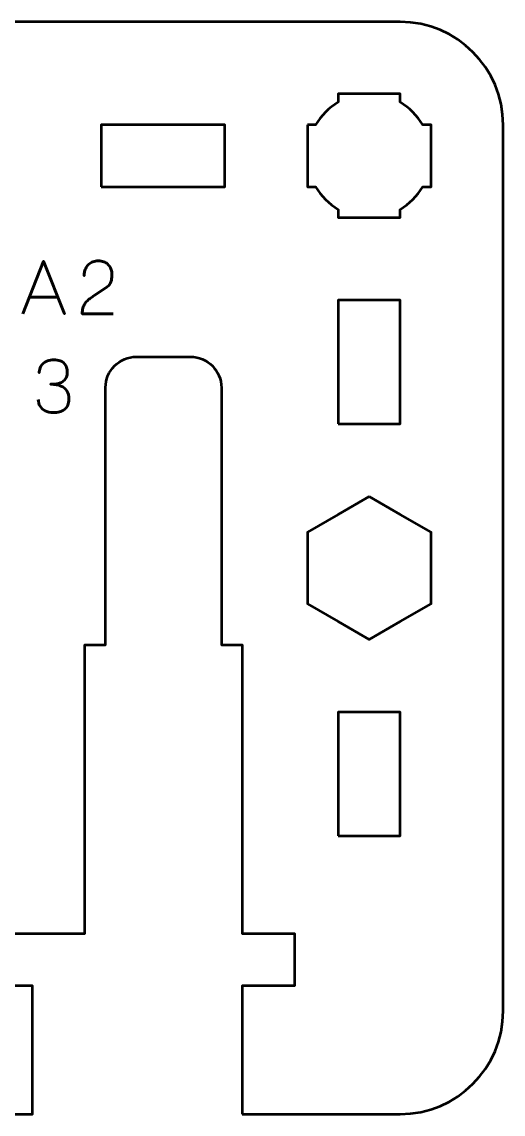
# Model space of a CAD drawing. Header units: centimetres. Extents: x -13.15 to -7.85, y -17.5 to -12.2.
# Drawn here: x -10.19 to -7.85, y -17.5 to -12.2 of the extents above; entities that cross this region are included whole.
import ezdxf

# ---------------------------------------------------------------- set-up
doc = ezdxf.new("R2010")
doc.units = ezdxf.units.CM
doc.header["$MEASUREMENT"] = 0
doc.layers.add('Layer 1', color=7, linetype='Continuous')

msp = doc.modelspace()

# ---------------------------------------------------------------- linework, layer by layer
at = {"layer": 'Layer 1', "lineweight": 53}
for points in [[(-9.8, -13), (-9.2, -13), (-9.2, -12.7), (-9.8, -12.7), (-9.8, -13)], [(-8.65, -14.15), (-8.35, -14.15), (-8.35, -13.55), (-8.65, -13.55), (-8.65, -14.15)], [(-8.65, -16.15), (-8.35, -16.15), (-8.35, -15.55), (-8.65, -15.55), (-8.65, -16.15)]]:
    msp.add_lwpolyline(points, close=True, dxfattribs=at)
for points, knots in [([(-9.117, -17.5), (-9.117, -17.5), (-9.117, -16.87699), (-9.117, -16.87699), (-9.117, -16.87699), (-9.117, -16.87699), (-8.863, -16.87699), (-8.863, -16.87699), (-8.863, -16.87699), (-8.863, -16.87699), (-8.863, -16.62299), (-8.863, -16.62299), (-8.863, -16.62299), (-8.863, -16.62299), (-9.117, -16.62299), (-9.117, -16.62299), (-9.117, -16.62299), (-9.117, -16.62299), (-9.117, -15.22299), (-9.117, -15.22299), (-9.117, -15.22299), (-9.117, -15.22299), (-9.217, -15.22302), (-9.217, -15.22302), (-9.217, -15.22302), (-9.217, -15.22302), (-9.217, -14.24998), (-9.217, -14.24998), (-9.217, -14.24998), (-9.217, -14.24998), (-9.217, -13.97501), (-9.217, -13.97501), (-9.217, -13.97501), (-9.217, -13.89218), (-9.28417, -13.82501), (-9.36701, -13.82501), (-9.36701, -13.82501), (-9.36701, -13.82501), (-9.62901, -13.825), (-9.62901, -13.825), (-9.62901, -13.825), (-9.71183, -13.825), (-9.779, -13.89217), (-9.779, -13.975), (-9.779, -13.975), (-9.779, -13.975), (-9.779, -14.24998), (-9.779, -14.24998), (-9.779, -14.24998), (-9.779, -14.24998), (-9.779, -15.22302), (-9.779, -15.22302), (-9.779, -15.22302), (-9.779, -15.22302), (-9.879, -15.22299), (-9.879, -15.22299), (-9.879, -15.22299), (-9.879, -15.22299), (-9.879, -16.62299), (-9.879, -16.62299), (-9.879, -16.62299), (-9.879, -16.62299), (-10.387, -16.62299), (-10.387, -16.62299), (-10.387, -16.62299), (-10.387, -16.62299), (-10.387, -16.87699), (-10.387, -16.87699), (-10.387, -16.87699), (-10.387, -16.87699), (-10.133, -16.87699), (-10.133, -16.87699), (-10.133, -16.87699), (-10.133, -16.87699), (-10.133, -17.5), (-10.133, -17.5), (-10.133, -17.5), (-10.133, -17.5), (-10.4315, -17.5), (-10.4315, -17.5), (-10.4315, -17.5), (-10.4315, -17.41717), (-10.49867, -17.35), (-10.5815, -17.35), (-10.5815, -17.35), (-10.66433, -17.35), (-10.7315, -17.41717), (-10.7315, -17.5), (-10.7315, -17.5), (-10.7315, -17.5), (-11.1295, -17.5), (-11.1295, -17.5), (-11.1295, -17.5), (-11.1295, -17.5), (-11.1295, -16.87699), (-11.1295, -16.87699), (-11.1295, -16.87699), (-11.1295, -16.87699), (-10.8755, -16.87699), (-10.8755, -16.87699), (-10.8755, -16.87699), (-10.8755, -16.87699), (-10.8755, -16.62299), (-10.8755, -16.62299), (-10.8755, -16.62299), (-10.8755, -16.62299), (-11.1295, -16.62299), (-11.1295, -16.62299), (-11.1295, -16.62299), (-11.1295, -16.62299), (-11.1295, -15.22299), (-11.1295, -15.22299), (-11.1295, -15.22299), (-11.1295, -15.22299), (-11.2295, -15.22302), (-11.2295, -15.22302), (-11.2295, -15.22302), (-11.2295, -15.22302), (-11.2295, -14.24998), (-11.2295, -14.24998), (-11.2295, -14.24998), (-11.2295, -14.24998), (-11.2295, -13.97501), (-11.2295, -13.97501), (-11.2295, -13.97501), (-11.2295, -13.89218), (-11.29667, -13.82501), (-11.37951, -13.82501), (-11.37951, -13.82501), (-11.37951, -13.82501), (-11.64151, -13.825), (-11.64151, -13.825), (-11.64151, -13.825), (-11.72433, -13.825), (-11.7915, -13.89217), (-11.7915, -13.975), (-11.7915, -13.975), (-11.7915, -13.975), (-11.7915, -14.24998), (-11.7915, -14.24998), (-11.7915, -14.24998), (-11.7915, -14.24998), (-11.7915, -15.22302), (-11.7915, -15.22302), (-11.7915, -15.22302), (-11.7915, -15.22302), (-11.8915, -15.22299), (-11.8915, -15.22299), (-11.8915, -15.22299), (-11.8915, -15.22299), (-11.8915, -16.62299), (-11.8915, -16.62299), (-11.8915, -16.62299), (-11.8915, -16.62299), (-12.3995, -16.62299), (-12.3995, -16.62299), (-12.3995, -16.62299), (-12.3995, -16.62299), (-12.3995, -16.87699), (-12.3995, -16.87699), (-12.3995, -16.87699), (-12.3995, -16.87699), (-12.1455, -16.87699), (-12.1455, -16.87699), (-12.1455, -16.87699), (-12.1455, -16.87699), (-12.1455, -17.5), (-12.1455, -17.5), (-12.1455, -17.5), (-12.1455, -17.5), (-12.35365, -17.5), (-12.35365, -17.5), (-12.35365, -17.5), (-12.35365, -17.41717), (-12.42082, -17.35), (-12.50365, -17.35), (-12.50365, -17.35), (-12.58648, -17.35), (-12.65365, -17.41717), (-12.65365, -17.5), (-12.65365, -17.5), (-12.65365, -17.5), (-12.65, -17.5), (-12.65, -17.5), (-12.65, -17.5), (-12.92609, -17.5), (-13.15, -17.27609), (-13.15, -17), (-13.15, -17), (-13.15, -17), (-13.15, -12.7), (-13.15, -12.7), (-13.15, -12.7), (-13.15, -12.42391), (-12.92609, -12.2), (-12.65, -12.2), (-12.65, -12.2), (-12.65, -12.2), (-8.35, -12.2), (-8.35, -12.2), (-8.35, -12.2), (-8.07391, -12.2), (-7.85, -12.42391), (-7.85, -12.7), (-7.85, -12.7), (-7.85, -12.7), (-7.85, -17), (-7.85, -17), (-7.85, -17), (-7.85, -17.27609), (-8.07391, -17.5), (-8.35, -17.5), (-8.35, -17.5), (-8.35, -17.5), (-9.117, -17.5), (-9.117, -17.5)], [0, 0, 0, 0, 0.0185185, 0.0185185, 0.0185185, 0.0185185, 0.037037, 0.037037, 0.037037, 0.037037, 0.0555556, 0.0555556, 0.0555556, 0.0555556, 0.0740741, 0.0740741, 0.0740741, 0.0740741, 0.0925926, 0.0925926, 0.0925926, 0.0925926, 0.1111111, 0.1111111, 0.1111111, 0.1111111, 0.1296296, 0.1296296, 0.1296296, 0.1296296, 0.1481481, 0.1481481, 0.1481481, 0.1481481, 0.1666667, 0.1666667, 0.1666667, 0.1666667, 0.1851852, 0.1851852, 0.1851852, 0.1851852, 0.2037037, 0.2037037, 0.2037037, 0.2037037, 0.2222222, 0.2222222, 0.2222222, 0.2222222, 0.2407407, 0.2407407, 0.2407407, 0.2407407, 0.2592593, 0.2592593, 0.2592593, 0.2592593, 0.2777778, 0.2777778, 0.2777778, 0.2777778, 0.2962963, 0.2962963, 0.2962963, 0.2962963, 0.3148148, 0.3148148, 0.3148148, 0.3148148, 0.3333333, 0.3333333, 0.3333333, 0.3333333, 0.3518519, 0.3518519, 0.3518519, 0.3518519, 0.3703704, 0.3703704, 0.3703704, 0.3703704, 0.3888889, 0.3888889, 0.3888889, 0.3888889, 0.4074074, 0.4074074, 0.4074074, 0.4074074, 0.4259259, 0.4259259, 0.4259259, 0.4259259, 0.4444444, 0.4444444, 0.4444444, 0.4444444, 0.462963, 0.462963, 0.462963, 0.462963, 0.4814815, 0.4814815, 0.4814815, 0.4814815, 0.5, 0.5, 0.5, 0.5, 0.5185185, 0.5185185, 0.5185185, 0.5185185, 0.537037, 0.537037, 0.537037, 0.537037, 0.5555556, 0.5555556, 0.5555556, 0.5555556, 0.5740741, 0.5740741, 0.5740741, 0.5740741, 0.5925926, 0.5925926, 0.5925926, 0.5925926, 0.6111111, 0.6111111, 0.6111111, 0.6111111, 0.6296296, 0.6296296, 0.6296296, 0.6296296, 0.6481481, 0.6481481, 0.6481481, 0.6481481, 0.6666667, 0.6666667, 0.6666667, 0.6666667, 0.6851852, 0.6851852, 0.6851852, 0.6851852, 0.7037037, 0.7037037, 0.7037037, 0.7037037, 0.7222222, 0.7222222, 0.7222222, 0.7222222, 0.7407407, 0.7407407, 0.7407407, 0.7407407, 0.7592593, 0.7592593, 0.7592593, 0.7592593, 0.7777778, 0.7777778, 0.7777778, 0.7777778, 0.7962963, 0.7962963, 0.7962963, 0.7962963, 0.8148148, 0.8148148, 0.8148148, 0.8148148, 0.8333333, 0.8333333, 0.8333333, 0.8333333, 0.8518519, 0.8518519, 0.8518519, 0.8518519, 0.8703704, 0.8703704, 0.8703704, 0.8703704, 0.8888889, 0.8888889, 0.8888889, 0.8888889, 0.9074074, 0.9074074, 0.9074074, 0.9074074, 0.9259259, 0.9259259, 0.9259259, 0.9259259, 0.9444444, 0.9444444, 0.9444444, 0.9444444, 0.962963, 0.962963, 0.962963, 0.962963, 0.9814815, 0.9814815, 0.9814815, 0.9814815, 1, 1, 1, 1]), ([(-8.8, -12.7), (-8.8, -12.7), (-8.75985, -12.7), (-8.75985, -12.7), (-8.75985, -12.7), (-8.7335, -12.65447), (-8.69553, -12.6165), (-8.65, -12.59015), (-8.65, -12.59015), (-8.65, -12.59015), (-8.65, -12.55), (-8.65, -12.55), (-8.65, -12.55), (-8.65, -12.55), (-8.5, -12.55), (-8.5, -12.55), (-8.5, -12.55), (-8.5, -12.55), (-8.35, -12.55), (-8.35, -12.55), (-8.35, -12.55), (-8.35, -12.55), (-8.35, -12.59015), (-8.35, -12.59015), (-8.35, -12.59015), (-8.30447, -12.6165), (-8.2665, -12.65447), (-8.24015, -12.7), (-8.24015, -12.7), (-8.24015, -12.7), (-8.2, -12.7), (-8.2, -12.7), (-8.2, -12.7), (-8.2, -12.7), (-8.2, -12.85), (-8.2, -12.85), (-8.2, -12.85), (-8.2, -12.85), (-8.2, -13), (-8.2, -13), (-8.2, -13), (-8.2, -13), (-8.24015, -13), (-8.24015, -13), (-8.24015, -13), (-8.2665, -13.04553), (-8.30447, -13.0835), (-8.35, -13.10985), (-8.35, -13.10985), (-8.35, -13.10985), (-8.35, -13.15), (-8.35, -13.15), (-8.35, -13.15), (-8.35, -13.15), (-8.5, -13.15), (-8.5, -13.15), (-8.5, -13.15), (-8.5, -13.15), (-8.65, -13.15), (-8.65, -13.15), (-8.65, -13.15), (-8.65, -13.15), (-8.65, -13.10985), (-8.65, -13.10985), (-8.65, -13.10985), (-8.69553, -13.0835), (-8.7335, -13.04553), (-8.75985, -13), (-8.75985, -13), (-8.75985, -13), (-8.8, -13), (-8.8, -13), (-8.8, -13), (-8.8, -13), (-8.8, -12.85), (-8.8, -12.85), (-8.8, -12.85), (-8.8, -12.85), (-8.8, -12.7), (-8.8, -12.7)], [0, 0, 0, 0, 0.05, 0.05, 0.05, 0.05, 0.1, 0.1, 0.1, 0.1, 0.15, 0.15, 0.15, 0.15, 0.2, 0.2, 0.2, 0.2, 0.25, 0.25, 0.25, 0.25, 0.3, 0.3, 0.3, 0.3, 0.35, 0.35, 0.35, 0.35, 0.4, 0.4, 0.4, 0.4, 0.45, 0.45, 0.45, 0.45, 0.5, 0.5, 0.5, 0.5, 0.55, 0.55, 0.55, 0.55, 0.6, 0.6, 0.6, 0.6, 0.65, 0.65, 0.65, 0.65, 0.7, 0.7, 0.7, 0.7, 0.75, 0.75, 0.75, 0.75, 0.8, 0.8, 0.8, 0.8, 0.85, 0.85, 0.85, 0.85, 0.9, 0.9, 0.9, 0.9, 0.95, 0.95, 0.95, 0.95, 1, 1, 1, 1]), ([(-8.5, -14.50359), (-8.5, -14.50359), (-8.35, -14.59019), (-8.35, -14.59019), (-8.35, -14.59019), (-8.35, -14.59019), (-8.2, -14.67679), (-8.2, -14.67679), (-8.2, -14.67679), (-8.2, -14.67679), (-8.2, -14.85), (-8.2, -14.85), (-8.2, -14.85), (-8.2, -14.85), (-8.2, -15.02321), (-8.2, -15.02321), (-8.2, -15.02321), (-8.2, -15.02321), (-8.35, -15.10981), (-8.35, -15.10981), (-8.35, -15.10981), (-8.35, -15.10981), (-8.5, -15.19641), (-8.5, -15.19641), (-8.5, -15.19641), (-8.5, -15.19641), (-8.65, -15.10981), (-8.65, -15.10981), (-8.65, -15.10981), (-8.65, -15.10981), (-8.8, -15.02321), (-8.8, -15.02321), (-8.8, -15.02321), (-8.8, -15.02321), (-8.8, -14.85), (-8.8, -14.85), (-8.8, -14.85), (-8.8, -14.85), (-8.8, -14.67679), (-8.8, -14.67679), (-8.8, -14.67679), (-8.8, -14.67679), (-8.65, -14.59019), (-8.65, -14.59019), (-8.65, -14.59019), (-8.65, -14.59019), (-8.5, -14.50359), (-8.5, -14.50359)], [0, 0, 0, 0, 0.0833333, 0.0833333, 0.0833333, 0.0833333, 0.1666667, 0.1666667, 0.1666667, 0.1666667, 0.25, 0.25, 0.25, 0.25, 0.3333333, 0.3333333, 0.3333333, 0.3333333, 0.4166667, 0.4166667, 0.4166667, 0.4166667, 0.5, 0.5, 0.5, 0.5, 0.5833333, 0.5833333, 0.5833333, 0.5833333, 0.6666667, 0.6666667, 0.6666667, 0.6666667, 0.75, 0.75, 0.75, 0.75, 0.8333333, 0.8333333, 0.8333333, 0.8333333, 0.9166667, 0.9166667, 0.9166667, 0.9166667, 1, 1, 1, 1])]:
    msp.add_open_spline(points, degree=3, knots=knots, dxfattribs=at)
at = {"layer": 'Layer 1', "color": 5, "lineweight": 53}
for points, knots in [([(-10.18099, -13.61623), (-10.18099, -13.61623), (-10.08009, -13.36188), (-10.08009, -13.36188), (-10.08009, -13.36188), (-10.08009, -13.36188), (-9.97885, -13.61623), (-9.97885, -13.61623), (-9.97885, -13.61623), (-9.97885, -13.61623), (-10.08009, -13.36188), (-10.08009, -13.36188), (-10.08009, -13.36188), (-10.08009, -13.36188), (-10.18099, -13.61623), (-10.18099, -13.61623)], [0, 0, 0, 0, 0.25, 0.25, 0.25, 0.25, 0.5, 0.5, 0.5, 0.5, 0.75, 0.75, 0.75, 0.75, 1, 1, 1, 1]), ([(-9.74143, -13.61623), (-9.74143, -13.61623), (-9.89277, -13.61623), (-9.89277, -13.61623), (-9.89277, -13.61623), (-9.89248, -13.606), (-9.89118, -13.59694), (-9.88901, -13.58918), (-9.88901, -13.58918), (-9.88677, -13.58142), (-9.88377, -13.5746), (-9.88007, -13.56872), (-9.88007, -13.56872), (-9.87631, -13.56284), (-9.87201, -13.55761), (-9.86713, -13.55302), (-9.86713, -13.55302), (-9.86225, -13.54838), (-9.85702, -13.54415), (-9.85138, -13.54015), (-9.85138, -13.54015), (-9.84573, -13.53621), (-9.83991, -13.53227), (-9.83386, -13.52839), (-9.83386, -13.52839), (-9.83386, -13.52839), (-9.77353, -13.48817), (-9.77353, -13.48817), (-9.77353, -13.48817), (-9.76736, -13.48382), (-9.76254, -13.47906), (-9.75912, -13.47394), (-9.75912, -13.47394), (-9.75566, -13.46883), (-9.75325, -13.46342), (-9.75178, -13.45771), (-9.75178, -13.45771), (-9.75036, -13.45207), (-9.74948, -13.44625), (-9.74919, -13.44037), (-9.74919, -13.44037), (-9.74889, -13.43443), (-9.74878, -13.42849), (-9.74884, -13.42255), (-9.74884, -13.42255), (-9.74884, -13.41767), (-9.74948, -13.41244), (-9.75078, -13.4068), (-9.75078, -13.4068), (-9.75213, -13.40121), (-9.75424, -13.39562), (-9.75724, -13.3901), (-9.75724, -13.3901), (-9.76024, -13.38457), (-9.76424, -13.37951), (-9.76924, -13.37493), (-9.76924, -13.37493), (-9.77424, -13.3704), (-9.78041, -13.36676), (-9.78776, -13.36399), (-9.78776, -13.36399), (-9.79511, -13.36123), (-9.80375, -13.35982), (-9.81375, -13.35976), (-9.81375, -13.35976), (-9.8238, -13.35982), (-9.83268, -13.36123), (-9.84032, -13.36393), (-9.84032, -13.36393), (-9.84797, -13.36664), (-9.85449, -13.3704), (-9.8599, -13.37516), (-9.8599, -13.37516), (-9.86531, -13.37993), (-9.86966, -13.38545), (-9.87307, -13.39163), (-9.87307, -13.39163), (-9.87648, -13.3978), (-9.87895, -13.40439), (-9.88054, -13.41132), (-9.88054, -13.41132), (-9.88213, -13.41826), (-9.88289, -13.42532), (-9.88289, -13.43243), (-9.88289, -13.43243), (-9.88289, -13.42532), (-9.88213, -13.41826), (-9.88054, -13.41132), (-9.88054, -13.41132), (-9.87895, -13.40439), (-9.87648, -13.3978), (-9.87307, -13.39163), (-9.87307, -13.39163), (-9.86966, -13.38545), (-9.86531, -13.37993), (-9.8599, -13.37516), (-9.8599, -13.37516), (-9.85449, -13.3704), (-9.84797, -13.36664), (-9.84032, -13.36393), (-9.84032, -13.36393), (-9.83268, -13.36123), (-9.8238, -13.35982), (-9.81375, -13.35976), (-9.81375, -13.35976), (-9.80375, -13.35982), (-9.79511, -13.36123), (-9.78776, -13.36399), (-9.78776, -13.36399), (-9.78041, -13.36676), (-9.77424, -13.3704), (-9.76924, -13.37493), (-9.76924, -13.37493), (-9.76424, -13.37951), (-9.76024, -13.38457), (-9.75724, -13.3901), (-9.75724, -13.3901), (-9.75424, -13.39562), (-9.75213, -13.40121), (-9.75078, -13.4068), (-9.75078, -13.4068), (-9.74948, -13.41244), (-9.74884, -13.41767), (-9.74884, -13.42255), (-9.74884, -13.42255), (-9.74878, -13.42849), (-9.74889, -13.43443), (-9.74919, -13.44037), (-9.74919, -13.44037), (-9.74948, -13.44625), (-9.75036, -13.45207), (-9.75178, -13.45771), (-9.75178, -13.45771), (-9.75325, -13.46342), (-9.75566, -13.46883), (-9.75912, -13.47394), (-9.75912, -13.47394), (-9.76254, -13.47906), (-9.76736, -13.48382), (-9.77353, -13.48817), (-9.77353, -13.48817), (-9.77353, -13.48817), (-9.83386, -13.52839), (-9.83386, -13.52839), (-9.83386, -13.52839), (-9.83991, -13.53227), (-9.84573, -13.53621), (-9.85138, -13.54015), (-9.85138, -13.54015), (-9.85702, -13.54415), (-9.86225, -13.54838), (-9.86713, -13.55302), (-9.86713, -13.55302), (-9.87201, -13.55761), (-9.87631, -13.56284), (-9.88007, -13.56872), (-9.88007, -13.56872), (-9.88377, -13.5746), (-9.88677, -13.58142), (-9.88901, -13.58918), (-9.88901, -13.58918), (-9.89118, -13.59694), (-9.89248, -13.606), (-9.89277, -13.61623), (-9.89277, -13.61623), (-9.89277, -13.61623), (-9.74143, -13.61623), (-9.74143, -13.61623)], [0, 0, 0, 0, 0.0238095, 0.0238095, 0.0238095, 0.0238095, 0.047619, 0.047619, 0.047619, 0.047619, 0.0714286, 0.0714286, 0.0714286, 0.0714286, 0.0952381, 0.0952381, 0.0952381, 0.0952381, 0.1190476, 0.1190476, 0.1190476, 0.1190476, 0.1428571, 0.1428571, 0.1428571, 0.1428571, 0.1666667, 0.1666667, 0.1666667, 0.1666667, 0.1904762, 0.1904762, 0.1904762, 0.1904762, 0.2142857, 0.2142857, 0.2142857, 0.2142857, 0.2380952, 0.2380952, 0.2380952, 0.2380952, 0.2619048, 0.2619048, 0.2619048, 0.2619048, 0.2857143, 0.2857143, 0.2857143, 0.2857143, 0.3095238, 0.3095238, 0.3095238, 0.3095238, 0.3333333, 0.3333333, 0.3333333, 0.3333333, 0.3571429, 0.3571429, 0.3571429, 0.3571429, 0.3809524, 0.3809524, 0.3809524, 0.3809524, 0.4047619, 0.4047619, 0.4047619, 0.4047619, 0.4285714, 0.4285714, 0.4285714, 0.4285714, 0.452381, 0.452381, 0.452381, 0.452381, 0.4761905, 0.4761905, 0.4761905, 0.4761905, 0.5, 0.5, 0.5, 0.5, 0.5238095, 0.5238095, 0.5238095, 0.5238095, 0.547619, 0.547619, 0.547619, 0.547619, 0.5714286, 0.5714286, 0.5714286, 0.5714286, 0.5952381, 0.5952381, 0.5952381, 0.5952381, 0.6190476, 0.6190476, 0.6190476, 0.6190476, 0.6428571, 0.6428571, 0.6428571, 0.6428571, 0.6666667, 0.6666667, 0.6666667, 0.6666667, 0.6904762, 0.6904762, 0.6904762, 0.6904762, 0.7142857, 0.7142857, 0.7142857, 0.7142857, 0.7380952, 0.7380952, 0.7380952, 0.7380952, 0.7619048, 0.7619048, 0.7619048, 0.7619048, 0.7857143, 0.7857143, 0.7857143, 0.7857143, 0.8095238, 0.8095238, 0.8095238, 0.8095238, 0.8333333, 0.8333333, 0.8333333, 0.8333333, 0.8571429, 0.8571429, 0.8571429, 0.8571429, 0.8809524, 0.8809524, 0.8809524, 0.8809524, 0.9047619, 0.9047619, 0.9047619, 0.9047619, 0.9285714, 0.9285714, 0.9285714, 0.9285714, 0.952381, 0.952381, 0.952381, 0.952381, 0.9761905, 0.9761905, 0.9761905, 0.9761905, 1, 1, 1, 1]), ([(-10.14924, -13.53615), (-10.14924, -13.53615), (-10.01095, -13.53615), (-10.01095, -13.53615), (-10.01095, -13.53615), (-10.01095, -13.53615), (-10.14924, -13.53615), (-10.14924, -13.53615)], [0, 0, 0, 0, 0.5, 0.5, 0.5, 0.5, 1, 1, 1, 1]), ([(-10.10567, -14.0318), (-10.10561, -14.0445), (-10.10267, -14.05555), (-10.09685, -14.06513), (-10.09685, -14.06513), (-10.09103, -14.07466), (-10.08274, -14.08213), (-10.07192, -14.08748), (-10.07192, -14.08748), (-10.0611, -14.09283), (-10.04811, -14.09553), (-10.033, -14.09565), (-10.033, -14.09565), (-10.02165, -14.09565), (-10.01136, -14.09447), (-10.00201, -14.092), (-10.00201, -14.092), (-9.99272, -14.08954), (-9.98473, -14.08571), (-9.97796, -14.08048), (-9.97796, -14.08048), (-9.9712, -14.07525), (-9.96603, -14.06849), (-9.96232, -14.06025), (-9.96232, -14.06025), (-9.95868, -14.05196), (-9.95686, -14.04203), (-9.9568, -14.03039), (-9.9568, -14.03039), (-9.95674, -14.01486), (-9.95991, -14.00175), (-9.9662, -13.99111), (-9.9662, -13.99111), (-9.9725, -13.98047), (-9.98226, -13.97247), (-9.99537, -13.967), (-9.99537, -13.967), (-10.00848, -13.96153), (-10.02529, -13.95877), (-10.0457, -13.95877), (-10.0457, -13.95877), (-10.03047, -13.95883), (-10.01771, -13.95742), (-10.0073, -13.95454), (-10.0073, -13.95454), (-9.99695, -13.95166), (-9.98866, -13.9476), (-9.98243, -13.94231), (-9.98243, -13.94231), (-9.9762, -13.93708), (-9.97167, -13.93084), (-9.96897, -13.92367), (-9.96897, -13.92367), (-9.9662, -13.91656), (-9.96485, -13.90874), (-9.96491, -13.90021), (-9.96491, -13.90021), (-9.96485, -13.89168), (-9.96603, -13.88381), (-9.96838, -13.87651), (-9.96838, -13.87651), (-9.97067, -13.86922), (-9.97444, -13.86282), (-9.97955, -13.85735), (-9.97955, -13.85735), (-9.98467, -13.85188), (-9.99143, -13.84759), (-9.99972, -13.84453), (-9.99972, -13.84453), (-10.00807, -13.84147), (-10.01824, -13.83994), (-10.03017, -13.83988), (-10.03017, -13.83988), (-10.04205, -13.83994), (-10.05246, -13.84171), (-10.06128, -13.84512), (-10.06128, -13.84512), (-10.07016, -13.84853), (-10.07745, -13.85317), (-10.08333, -13.85911), (-10.08333, -13.85911), (-10.08915, -13.86505), (-10.0935, -13.87181), (-10.09638, -13.87945), (-10.09638, -13.87945), (-10.09932, -13.8871), (-10.10073, -13.89521), (-10.10073, -13.90374), (-10.10073, -13.90374), (-10.10073, -13.89521), (-10.09932, -13.8871), (-10.09638, -13.87945), (-10.09638, -13.87945), (-10.0935, -13.87181), (-10.08915, -13.86505), (-10.08333, -13.85911), (-10.08333, -13.85911), (-10.07745, -13.85317), (-10.07016, -13.84853), (-10.06128, -13.84512), (-10.06128, -13.84512), (-10.05246, -13.84171), (-10.04205, -13.83994), (-10.03017, -13.83988), (-10.03017, -13.83988), (-10.01824, -13.83994), (-10.00807, -13.84147), (-9.99972, -13.84453), (-9.99972, -13.84453), (-9.99143, -13.84759), (-9.98467, -13.85188), (-9.97955, -13.85735), (-9.97955, -13.85735), (-9.97444, -13.86282), (-9.97067, -13.86922), (-9.96838, -13.87651), (-9.96838, -13.87651), (-9.96603, -13.88381), (-9.96485, -13.89168), (-9.96491, -13.90021), (-9.96491, -13.90021), (-9.96485, -13.90874), (-9.9662, -13.91656), (-9.96897, -13.92367), (-9.96897, -13.92367), (-9.97167, -13.93084), (-9.9762, -13.93708), (-9.98243, -13.94231), (-9.98243, -13.94231), (-9.98866, -13.9476), (-9.99695, -13.95166), (-10.0073, -13.95454), (-10.0073, -13.95454), (-10.01771, -13.95742), (-10.03047, -13.95883), (-10.0457, -13.95877), (-10.0457, -13.95877), (-10.02529, -13.95877), (-10.00848, -13.96153), (-9.99537, -13.967), (-9.99537, -13.967), (-9.98226, -13.97247), (-9.9725, -13.98047), (-9.9662, -13.99111), (-9.9662, -13.99111), (-9.95991, -14.00175), (-9.95674, -14.01486), (-9.9568, -14.03039), (-9.9568, -14.03039), (-9.95686, -14.04203), (-9.95868, -14.05196), (-9.96232, -14.06025), (-9.96232, -14.06025), (-9.96603, -14.06849), (-9.9712, -14.07525), (-9.97796, -14.08048), (-9.97796, -14.08048), (-9.98473, -14.08571), (-9.99272, -14.08954), (-10.00201, -14.092), (-10.00201, -14.092), (-10.01136, -14.09447), (-10.02165, -14.09565), (-10.033, -14.09565), (-10.033, -14.09565), (-10.04811, -14.09553), (-10.0611, -14.09283), (-10.07192, -14.08748), (-10.07192, -14.08748), (-10.08274, -14.08213), (-10.09103, -14.07466), (-10.09685, -14.06513), (-10.09685, -14.06513), (-10.10267, -14.05555), (-10.10561, -14.0445), (-10.10567, -14.0318)], [0, 0, 0, 0, 0.0227273, 0.0227273, 0.0227273, 0.0227273, 0.0454545, 0.0454545, 0.0454545, 0.0454545, 0.0681818, 0.0681818, 0.0681818, 0.0681818, 0.0909091, 0.0909091, 0.0909091, 0.0909091, 0.1136364, 0.1136364, 0.1136364, 0.1136364, 0.1363636, 0.1363636, 0.1363636, 0.1363636, 0.1590909, 0.1590909, 0.1590909, 0.1590909, 0.1818182, 0.1818182, 0.1818182, 0.1818182, 0.2045455, 0.2045455, 0.2045455, 0.2045455, 0.2272727, 0.2272727, 0.2272727, 0.2272727, 0.25, 0.25, 0.25, 0.25, 0.2727273, 0.2727273, 0.2727273, 0.2727273, 0.2954545, 0.2954545, 0.2954545, 0.2954545, 0.3181818, 0.3181818, 0.3181818, 0.3181818, 0.3409091, 0.3409091, 0.3409091, 0.3409091, 0.3636364, 0.3636364, 0.3636364, 0.3636364, 0.3863636, 0.3863636, 0.3863636, 0.3863636, 0.4090909, 0.4090909, 0.4090909, 0.4090909, 0.4318182, 0.4318182, 0.4318182, 0.4318182, 0.4545455, 0.4545455, 0.4545455, 0.4545455, 0.4772727, 0.4772727, 0.4772727, 0.4772727, 0.5, 0.5, 0.5, 0.5, 0.5227273, 0.5227273, 0.5227273, 0.5227273, 0.5454545, 0.5454545, 0.5454545, 0.5454545, 0.5681818, 0.5681818, 0.5681818, 0.5681818, 0.5909091, 0.5909091, 0.5909091, 0.5909091, 0.6136364, 0.6136364, 0.6136364, 0.6136364, 0.6363636, 0.6363636, 0.6363636, 0.6363636, 0.6590909, 0.6590909, 0.6590909, 0.6590909, 0.6818182, 0.6818182, 0.6818182, 0.6818182, 0.7045455, 0.7045455, 0.7045455, 0.7045455, 0.7272727, 0.7272727, 0.7272727, 0.7272727, 0.75, 0.75, 0.75, 0.75, 0.7727273, 0.7727273, 0.7727273, 0.7727273, 0.7954545, 0.7954545, 0.7954545, 0.7954545, 0.8181818, 0.8181818, 0.8181818, 0.8181818, 0.8409091, 0.8409091, 0.8409091, 0.8409091, 0.8636364, 0.8636364, 0.8636364, 0.8636364, 0.8863636, 0.8863636, 0.8863636, 0.8863636, 0.9090909, 0.9090909, 0.9090909, 0.9090909, 0.9318182, 0.9318182, 0.9318182, 0.9318182, 0.9545455, 0.9545455, 0.9545455, 0.9545455, 0.9772727, 0.9772727, 0.9772727, 0.9772727, 1, 1, 1, 1])]:
    msp.add_open_spline(points, degree=3, knots=knots, dxfattribs=at)

doc.saveas('drawing.dxf')
